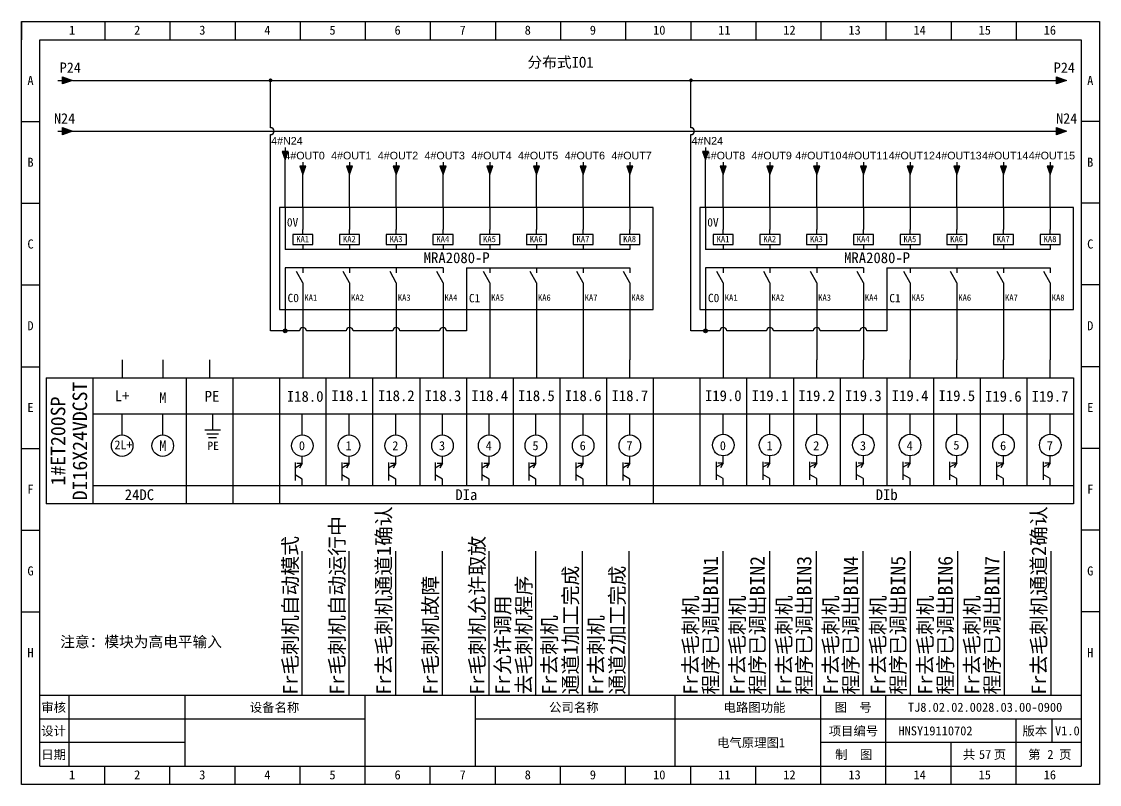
# Model space of a CAD drawing. Header units: millimetres. Extents: x 914 to 910632, y -176 to 682692.
# Drawn here: x 4572 to 4869, y 3539.4 to 3749.4 of the extents above; entities that cross this region are included whole.
import ezdxf
from ezdxf.enums import TextEntityAlignment as Align

# ---------------------------------------------------------------- set-up
doc = ezdxf.new("R2010")
doc.units = ezdxf.units.MM
doc.layers.add('EPLAN311', color=1, linetype='Continuous', lineweight=25)
doc.styles.get("Standard").update_dxf_attribs({"font": 'arial.ttf'})
doc.styles.add('宋体', font='')
doc.styles.get('宋体').set_extended_font_data('宋体')

# ---------------------------------------------------------------- blocks, each defined once
blk = doc.blocks.new('继电器线圈')
at = {"color": 5, "linetype": 'Continuous', "lineweight": 25}
for p, q in [((0, 4.2), (0, 5.6)), ((0, 1.4), (0, 0))]:
    blk.add_line(p, q, dxfattribs=at)
blk.add_lwpolyline([(-2.8, 1.4), (2.8, 1.4), (2.8, 4.2), (-2.8, 4.2)], close=True, dxfattribs=at)
at = {"color": 0, "style": '宋体'}
for tag, p in [('01', (0.42, 4.87)), ('02', (0.42, -0.54)), ('04', (0.65, -7)), ('05', (0.65, -9.16))]:
    blk.add_attdef(tag, p, '', height=1.26, dxfattribs=at)
at = {"color": 5, "style": '宋体'}
blk.add_attdef('03', (0.42, -4.85), '', height=1.75, dxfattribs=at)
blk = doc.blocks.new('常开触点')
at = {"color": 5, "linetype": 'Continuous', "lineweight": 25}
for p, q in [((0, 0), (0, -1.39)), ((0, 0), (0, -1.39)), ((0, -4.16), (0, -5.54)), ((0, -4.16), (0, -5.54))]:
    blk.add_line(p, q, dxfattribs=at)
at = {"color": 5, "linetype": 'Continuous', "lineweight": 25, "ltscale": 4}
blk.add_line((0, -4.16), (-1.73, -1.04), dxfattribs=at)
blk.add_line((0, -4.16), (-1.73, -1.04), dxfattribs=at)
at = {"color": 0}
blk.add_attdef('13', text='', height=1.25, dxfattribs=at).set_placement((0.42, -0.97), align=Align.BOTTOM_LEFT)
blk.add_attdef('14', text='', height=1.25, dxfattribs=at).set_placement((0.42, -4.82), align=Align.TOP_LEFT)
at = {"color": 5, "style": '宋体'}
blk.add_attdef('KA', (0.42, -9.12), '', height=1.74, dxfattribs=at)
blk = doc.blocks.new('继电器模组8')
for p, q in [((-4.87, 28.09), (-4.87, 16.54)), ((0, 28.09), (0, 22.09)), ((12.87, 28.09), (12.87, 22.09)), ((25.74, 28.09), (25.74, 22.09)), ((38.61, 28.09), (38.61, 22.09)), ((51.48, 28.09), (51.48, 22.09)), ((64.35, 28.09), (64.35, 22.09)), ((77.22, 28.09), (77.22, 22.09)), ((90.09, 28.09), (90.09, 22.09)), ((-4.87, 11.54), (-4.87, 0)), ((45.05, 11.54), (45.05, 0)), ((0, 6), (0, 0)), ((12.87, 6), (12.87, 0)), ((25.74, 6), (25.74, 0)), ((38.61, 6), (38.61, 0)), ((51.48, 6), (51.48, 0)), ((64.35, 6), (64.35, 0)), ((77.22, 6), (77.22, 0)), ((90.09, 6), (90.09, 0))]:
    blk.add_line(p, q)
at = {"linetype": 'ByBlock'}
for p, q in [((90.09, 16.54), (-4.87, 16.54)), ((38.61, 11.54), (-4.87, 11.54)), ((45.05, 11.54), (90.09, 11.54))]:
    blk.add_line(p, q, dxfattribs=at)
blk.add_lwpolyline([(-6.43, 0), (96.53, 0), (96.53, 28.09), (-6.43, 28.09)], close=True, dxfattribs=at)
ref = blk.add_blockref('继电器线圈', (0, 16.54), dxfattribs=dict(xscale=0.99, yscale=0.99, zscale=0.99))
ref.add_attrib('03', 'KA1', (-1.83, 18.56), dxfattribs={"color": 5, "height": 1.736, "style": '宋体'})
ref = blk.add_blockref('继电器线圈', (12.87, 16.54), dxfattribs=dict(xscale=0.99, yscale=0.99, zscale=0.99))
ref.add_attrib('03', 'KA2', (11.04, 18.56), dxfattribs={"color": 5, "height": 1.736, "style": '宋体'})
ref = blk.add_blockref('继电器线圈', (25.74, 16.54), dxfattribs=dict(xscale=0.99, yscale=0.99, zscale=0.99))
ref.add_attrib('03', 'KA3', (23.91, 18.56), dxfattribs={"color": 5, "height": 1.736, "style": '宋体'})
ref = blk.add_blockref('继电器线圈', (38.61, 16.54), dxfattribs=dict(xscale=0.99, yscale=0.99, zscale=0.99))
ref.add_attrib('03', 'KA4', (36.78, 18.56), dxfattribs={"color": 5, "height": 1.736, "style": '宋体'})
ref = blk.add_blockref('继电器线圈', (51.48, 16.54), dxfattribs=dict(xscale=0.99, yscale=0.99, zscale=0.99))
ref.add_attrib('03', 'KA5', (49.65, 18.56), dxfattribs={"color": 5, "height": 1.736, "style": '宋体'})
ref = blk.add_blockref('继电器线圈', (64.35, 16.54), dxfattribs=dict(xscale=0.99, yscale=0.99, zscale=0.99))
ref.add_attrib('03', 'KA6', (62.52, 18.56), dxfattribs={"color": 5, "height": 1.736, "style": '宋体'})
ref = blk.add_blockref('继电器线圈', (77.22, 16.54), dxfattribs=dict(xscale=0.99, yscale=0.99, zscale=0.99))
ref.add_attrib('03', 'KA7', (75.39, 18.56), dxfattribs={"color": 5, "height": 1.736, "style": '宋体'})
ref = blk.add_blockref('继电器线圈', (90.09, 16.54), dxfattribs=dict(xscale=0.99, yscale=0.99, zscale=0.99))
ref.add_attrib('03', 'KA8', (88.26, 18.56), dxfattribs={"color": 5, "height": 1.736, "style": '宋体'})
ref = blk.add_blockref('常开触点', (0, 11.54), dxfattribs=at)
ref.add_attrib('KA', 'KA1', (0.41, 2.43), dxfattribs={"color": 5, "height": 1.736, "style": '宋体'})
ref = blk.add_blockref('常开触点', (12.87, 11.54), dxfattribs=at)
ref.add_attrib('KA', 'KA2', (13.28, 2.43), dxfattribs={"color": 5, "height": 1.736, "style": '宋体'})
ref = blk.add_blockref('常开触点', (25.74, 11.54), dxfattribs=at)
ref.add_attrib('KA', 'KA3', (26.15, 2.43), dxfattribs={"color": 5, "height": 1.736, "style": '宋体'})
ref = blk.add_blockref('常开触点', (38.61, 11.54), dxfattribs=at)
ref.add_attrib('KA', 'KA4', (39.02, 2.43), dxfattribs={"color": 5, "height": 1.736, "style": '宋体'})
ref = blk.add_blockref('常开触点', (51.48, 11.54), dxfattribs=at)
ref.add_attrib('KA', 'KA5', (51.89, 2.43), dxfattribs={"color": 5, "height": 1.736, "style": '宋体'})
ref = blk.add_blockref('常开触点', (64.35, 11.54), dxfattribs=at)
ref.add_attrib('KA', 'KA6', (64.76, 2.43), dxfattribs={"color": 5, "height": 1.736, "style": '宋体'})
ref = blk.add_blockref('常开触点', (77.22, 11.54), dxfattribs=at)
ref.add_attrib('KA', 'KA7', (77.63, 2.43), dxfattribs={"color": 5, "height": 1.736, "style": '宋体'})
ref = blk.add_blockref('常开触点', (90.09, 11.54), dxfattribs=at)
ref.add_attrib('KA', 'KA8', (90.5, 2.43), dxfattribs={"color": 5, "height": 1.736, "style": '宋体'})
at = {"style": '宋体'}
for s, width, insert, char_height, attachment_point in [('0V', 3.0901, (-4.42, 25.18), 2.31, 1), ('MRA2080-P', 2.5259, (42.38, 14.25), 2.97, 5), ('C0', 3.0901, (-4.24, 4.36), 2.31, 1), ('C1', 3.0901, (45.74, 4.3), 2.31, 1)]:
    blk.add_mtext_dynamic_manual_height_columns(s, width=width, gutter_width=12.5, heights=[0], dxfattribs=dict(at, insert=insert, char_height=char_height, attachment_point=attachment_point))
blk = doc.blocks.new('箭头下')
at = {"layer": 'EPLAN311', "linetype": 'Continuous', "lineweight": 25, "ltscale": 4}
blk.add_hatch(color=1, dxfattribs=at).paths.add_polyline_path([(-0.7, -0.875), (0, -2.8), (0.7, -0.875)], flags=0)
at = {"layer": 'EPLAN311', "color": 1, "linetype": 'Continuous', "lineweight": 25, "ltscale": 4}
blk.add_line((0, 0), (0, -0.875), dxfattribs=at)
blk.add_lwpolyline([(-0.7, -0.875), (0, -2.8), (0.7, -0.875)], close=True, dxfattribs=at)
at = {"color": 5}
blk.add_attdef('70_20010', text='', height=1.7535, dxfattribs=at).set_placement((0, -3.8507), align=Align.TOP_CENTER)
blk = doc.blocks.new('EPLSYM_LibrarySPECIAL_Symbol8_Variant0_Placement1')
at = {"linetype": 'Continuous', "lineweight": 25, "ltscale": 4}
blk.add_hatch(color=1, dxfattribs=at).paths.add_polyline_path([(-0.75, 1), (2, 0), (-0.75, -1)], flags=0)
at = {"color": 1, "linetype": 'Continuous', "lineweight": 25, "ltscale": 4}
blk.add_line((-2, 0), (-0.75, 0), dxfattribs=at)
blk.add_lwpolyline([(-0.75, 1), (2, 0), (-0.75, -1)], close=True, dxfattribs=at)
at = {"color": 5}
blk.add_attdef('70_20010', text='', height=2.85, dxfattribs=at).set_placement((3, 0), align=Align.MIDDLE_LEFT)
at = {"color": 73}
for tag, p in [('70_24350', (33.76, 0)), ('70_24300', (72.31, 0))]:
    blk.add_attdef(tag, text='', height=2.06, dxfattribs=at).set_placement(p, align=Align.MIDDLE_LEFT)
blk = doc.blocks.new('*U298')
blk.add_line((0, 0.14), (0, 5.8))
blk.add_circle((0, -2.83), 2.97)
blk = doc.blocks.new('*U299')
at = {"color": 0, "linetype": 'ByBlock', "lineweight": -2, "transparency": 16777216}
for p in [(0, 0), (12.87, 0)]:
    blk.add_blockref('*U298', p, dxfattribs=at)
blk = doc.blocks.new('*U388')
blk.add_line((-2.5, 0), (2.5, 0))
blk = doc.blocks.new('*U389')
at = {"color": 0, "linetype": 'ByBlock', "lineweight": -2, "transparency": 16777216}
for p in [(0, 0), (0, -22.5), (0, -45), (0, -67.5), (0, -90), (0, -112.5), (0, -135)]:
    blk.add_blockref('*U388', p, dxfattribs=at)
blk = doc.blocks.new('*U390')
blk.add_line((-2.5, 0), (2.5, 0))
blk = doc.blocks.new('*U391')
at = {"color": 0, "linetype": 'ByBlock', "lineweight": -2, "transparency": 16777216}
for p in [(0, 0), (0, -22.5), (0, -45), (0, -67.5), (0, -90), (0, -112.5), (0, -135)]:
    blk.add_blockref('*U390', p, dxfattribs=at)
blk = doc.blocks.new('制图图框')
for p, q in [((-2700.08, 789.32), (-2403.08, 789.32)), ((-2700.08, 579.32), (-2700.08, 789.32)), ((-2700.08, 789.32), (-2700.08, 784.32)), ((-2700.08, 789.32), (-2695.08, 789.32)), ((-2677.15, 789.32), (-2677.15, 784.32)), ((-2659.21, 789.32), (-2659.21, 784.32)), ((-2641.27, 789.32), (-2641.27, 784.32)), ((-2623.33, 789.32), (-2623.33, 784.32)), ((-2605.4, 789.32), (-2605.4, 784.32)), ((-2587.46, 789.32), (-2587.46, 784.32)), ((-2569.52, 789.32), (-2569.52, 784.32)), ((-2551.58, 789.32), (-2551.58, 784.32)), ((-2533.65, 789.32), (-2533.65, 784.32)), ((-2515.71, 789.32), (-2515.71, 784.32)), ((-2497.77, 789.32), (-2497.77, 784.32)), ((-2479.83, 789.32), (-2479.83, 784.32)), ((-2461.9, 789.32), (-2461.9, 784.32)), ((-2443.96, 789.32), (-2443.96, 784.32)), ((-2426.02, 789.32), (-2426.02, 784.32)), ((-2403.08, 789.32), (-2403.08, 579.32)), ((-2403.08, 789.32), (-2403.08, 784.32)), ((-2695.08, 784.32), (-2408.08, 784.32)), ((-2695.08, 584.32), (-2695.08, 784.32)), ((-2408.08, 784.32), (-2408.08, 584.32)), ((-2408.08, 603.82), (-2695.08, 603.82)), ((-2687.08, 603.82), (-2687.08, 584.32)), ((-2655.08, 603.82), (-2655.08, 584.32)), ((-2655.08, 603.82), (-2655.08, 584.32)), ((-2605.4, 579.32), (-2605.4, 603.82)), ((-2575.08, 603.82), (-2575.08, 584.32)), ((-2575.08, 603.82), (-2575.08, 584.32)), ((-2575.08, 603.82), (-2575.08, 584.32)), ((-2520.08, 603.82), (-2520.08, 584.32)), ((-2479.83, 579.32), (-2479.83, 603.82)), ((-2461.9, 579.32), (-2461.9, 603.82)), ((-2655.08, 597.32), (-2695.08, 597.32)), ((-2605.4, 597.32), (-2655.08, 597.32)), ((-2408.08, 597.32), (-2575.08, 597.32)), ((-2426.02, 579.32), (-2426.02, 597.32)), ((-2416.18, 597.32), (-2416.18, 590.82)), ((-2655.08, 590.82), (-2695.08, 590.82)), ((-2408.08, 590.82), (-2479.83, 590.82)), ((-2443.96, 579.32), (-2443.96, 590.82)), ((-2695.08, 584.32), (-2408.08, 584.32)), ((-2677.15, 579.32), (-2677.15, 584.32)), ((-2659.21, 579.32), (-2659.21, 584.32)), ((-2641.27, 579.32), (-2641.27, 584.32)), ((-2623.33, 579.32), (-2623.33, 584.32)), ((-2587.46, 579.32), (-2587.46, 584.32)), ((-2569.52, 579.32), (-2569.52, 584.32)), ((-2551.58, 579.32), (-2551.58, 584.32)), ((-2533.65, 579.32), (-2533.65, 584.32)), ((-2515.71, 579.32), (-2515.71, 584.32)), ((-2497.77, 579.32), (-2497.77, 584.32)), ((-2403.08, 579.32), (-2700.08, 579.32))]:
    blk.add_line(p, q)
blk.add_blockref('*U389', (-2697.58, 761.82))
at = {"xscale": -1}
blk.add_blockref('*U391', (-2405.58, 761.82), dxfattribs=at)
at = {"style": '宋体'}
for s, p in [('1', (-2687.01, 785.71)), ('2', (-2669.07, 785.71)), ('3', (-2651.13, 785.71)), ('4', (-2633.2, 785.71)), ('5', (-2615.26, 785.71)), ('6', (-2597.32, 785.71)), ('7', (-2579.38, 785.71)), ('8', (-2561.45, 785.71)), ('9', (-2543.51, 785.71)), ('10', (-2526.07, 785.71)), ('11', (-2508.13, 785.71)), ('12', (-2490.2, 785.71)), ('13', (-2472.26, 785.71)), ('14', (-2454.32, 785.71)), ('15', (-2436.38, 785.71)), ('16', (-2418.45, 785.71)), ('A', (-2698.47, 771.84)), ('A', (-2406.47, 771.84)), ('B', (-2698.47, 749.34)), ('B', (-2406.47, 749.34)), ('C', (-2698.47, 726.84)), ('C', (-2406.47, 726.84)), ('D', (-2698.47, 704.34)), ('D', (-2406.47, 704.34)), ('E', (-2698.47, 681.84)), ('E', (-2406.47, 681.84)), ('F', (-2698.47, 659.34)), ('F', (-2406.47, 659.34)), ('G', (-2698.47, 636.84)), ('G', (-2406.47, 636.84)), ('H', (-2698.47, 614.34)), ('H', (-2406.47, 614.34)), ('审核', (-2694.65, 599.29)), ('设备名称', (-2637.2, 599.28)), ('公司名称', (-2554.73, 599.29)), ('电路图功能', (-2506.66, 599.29)), ('图  号', (-2476.05, 599.3)), ('设计', (-2694.66, 592.79)), ('项目编号', (-2477.68, 592.79)), ('版本', (-2424.3, 592.79)), ('日期', (-2694.66, 586.29)), ('制  图', (-2475.91, 586.28)), ('共   页', (-2440.72, 586.31)), ('第   页', (-2422.72, 586.3)), ('1', (-2687.01, 580.71)), ('2', (-2669.07, 580.71)), ('3', (-2651.13, 580.71)), ('4', (-2633.2, 580.71)), ('5', (-2615.26, 580.71)), ('6', (-2597.32, 580.71)), ('7', (-2579.38, 580.71)), ('8', (-2561.45, 580.71)), ('9', (-2543.51, 580.71)), ('10', (-2526.07, 580.71)), ('11', (-2508.13, 580.71)), ('12', (-2490.2, 580.71)), ('13', (-2472.26, 580.71)), ('14', (-2454.32, 580.71)), ('15', (-2436.38, 580.71)), ('16', (-2418.45, 580.71))]:
    blk.add_text(s, height=2.5, dxfattribs=at).set_placement(p)

msp = doc.modelspace()

# ---------------------------------------------------------------- hatches: boundary and pattern name
at = {"layer": 'EPLAN311', "ltscale": 4}
h = msp.add_hatch(color=1, dxfattribs=at)
edge = h.paths.add_edge_path()
edge.add_arc((4640.604, 3733.25), 0.52, 0, 360)
h = msp.add_hatch(color=1, dxfattribs=at)
edge = h.paths.add_edge_path()
edge.add_arc((4756.434, 3733.25), 0.52, 0, 360)
h = msp.add_hatch(color=1, dxfattribs=at)
edge = h.paths.add_edge_path()
edge.add_arc((4644.636, 3664.276), 0.52, 0, 360)
h = msp.add_hatch(color=1, dxfattribs=at)
edge = h.paths.add_edge_path()
edge.add_arc((4760.466, 3664.276), 0.52, 0, 360)

# ---------------------------------------------------------------- linework, layer by layer
at = {"color": 0}
for p, q in [((4585.986, 3733.25), (4855.891, 3733.25)), ((4585.968, 3719.243), (4855.891, 3719.25))]:
    msp.add_line(p, q, dxfattribs=at)
for p, q in [((4640.604, 3720.205), (4640.604, 3733.25)), ((4756.434, 3720.205), (4756.434, 3733.25)), ((4640.605, 3664.276), (4640.604, 3718.295)), ((4756.435, 3664.276), (4756.434, 3718.295)), ((4644.636, 3670.139), (4644.636, 3664.276)), ((4694.554, 3670.139), (4694.554, 3664.276)), ((4760.466, 3670.139), (4760.466, 3664.276)), ((4810.384, 3670.139), (4810.384, 3664.276)), ((4648.554, 3664.276), (4640.605, 3664.276)), ((4661.424, 3664.276), (4650.464, 3664.276)), ((4674.294, 3664.276), (4663.334, 3664.276)), ((4687.164, 3664.276), (4676.204, 3664.276)), ((4694.554, 3664.276), (4689.074, 3664.276)), ((4764.384, 3664.276), (4756.435, 3664.276)), ((4777.254, 3664.276), (4766.294, 3664.276)), ((4790.124, 3664.276), (4779.164, 3664.276)), ((4802.994, 3664.276), (4792.034, 3664.276)), ((4810.384, 3664.276), (4804.904, 3664.276)), ((4599.698, 3656.307), (4599.698, 3651.357)), ((4599.698, 3656.307), (4599.698, 3651.357)), ((4610.899, 3656.307), (4610.899, 3651.357)), ((4610.899, 3656.307), (4610.899, 3651.357)), ((4623.769, 3656.307), (4623.769, 3651.357)), ((4649.509, 3656.307), (4649.509, 3651.357)), ((4662.379, 3656.307), (4662.379, 3651.357)), ((4675.249, 3656.307), (4675.249, 3651.357)), ((4688.119, 3656.307), (4688.119, 3651.357)), ((4700.989, 3656.307), (4700.989, 3651.357)), ((4713.859, 3656.307), (4713.859, 3651.357)), ((4726.729, 3656.307), (4726.729, 3651.357)), ((4739.599, 3651.357), (4739.599, 3656.307)), ((4765.339, 3656.307), (4765.339, 3651.357)), ((4778.209, 3656.307), (4778.209, 3651.357)), ((4791.079, 3651.357), (4791.079, 3656.307)), ((4803.949, 3651.357), (4803.949, 3656.307)), ((4816.819, 3651.357), (4816.819, 3656.307)), ((4829.689, 3651.357), (4829.689, 3656.307)), ((4842.559, 3651.357), (4842.559, 3656.307)), ((4855.429, 3651.357), (4855.429, 3656.307)), ((4578.724, 3651.357), (4861.864, 3651.357)), ((4578.724, 3651.357), (4578.724, 3616.707)), ((4591.594, 3651.357), (4591.594, 3616.707)), ((4617.334, 3651.357), (4617.334, 3616.707)), ((4630.204, 3651.357), (4630.204, 3616.707)), ((4643.074, 3651.357), (4643.074, 3616.707)), ((4655.944, 3621.657), (4655.944, 3651.357)), ((4668.814, 3621.657), (4668.814, 3651.357)), ((4681.684, 3651.357), (4681.684, 3621.657)), ((4694.554, 3651.357), (4694.554, 3621.657)), ((4707.424, 3651.357), (4707.424, 3621.657)), ((4720.294, 3651.357), (4720.294, 3621.635)), ((4733.164, 3651.357), (4733.164, 3621.657)), ((4746.034, 3651.357), (4746.034, 3616.707)), ((4758.904, 3651.357), (4758.904, 3621.657)), ((4771.774, 3651.357), (4771.774, 3621.657)), ((4784.644, 3651.357), (4784.644, 3621.657)), ((4797.514, 3651.357), (4797.514, 3621.657)), ((4810.384, 3651.357), (4810.384, 3621.657)), ((4823.254, 3651.357), (4823.254, 3621.657)), ((4836.124, 3651.357), (4836.124, 3621.657)), ((4848.994, 3651.357), (4848.994, 3621.657)), ((4861.864, 3651.357), (4861.864, 3616.707)), ((4591.594, 3641.457), (4861.864, 3641.457)), ((4599.698, 3635.647), (4599.698, 3641.457)), ((4610.899, 3635.647), (4610.899, 3641.457)), ((4624.618, 3641.46), (4624.618, 3637.045)), ((4649.353, 3635.647), (4649.353, 3641.297)), ((4662.223, 3635.647), (4662.223, 3641.297)), ((4675.093, 3635.647), (4675.093, 3641.297)), ((4687.963, 3635.647), (4687.963, 3641.297)), ((4700.833, 3635.647), (4700.833, 3641.297)), ((4713.703, 3635.647), (4713.703, 3641.297)), ((4726.729, 3635.647), (4726.729, 3641.297)), ((4739.599, 3635.647), (4739.599, 3641.297)), ((4765.339, 3635.806), (4765.339, 3641.457)), ((4778.209, 3635.806), (4778.209, 3641.457)), ((4791.079, 3635.806), (4791.079, 3641.457)), ((4803.949, 3635.806), (4803.949, 3641.457)), ((4816.819, 3635.806), (4816.819, 3641.457)), ((4829.689, 3635.806), (4829.689, 3641.457)), ((4649.353, 3627.727), (4649.353, 3629.707)), ((4662.223, 3627.727), (4662.223, 3629.707)), ((4675.093, 3627.727), (4675.093, 3629.707)), ((4687.963, 3627.727), (4687.963, 3629.707)), ((4700.833, 3627.727), (4700.833, 3629.707)), ((4713.703, 3627.727), (4713.703, 3629.707)), ((4726.729, 3627.727), (4726.729, 3629.707)), ((4739.599, 3627.727), (4739.599, 3629.707)), ((4765.339, 3627.886), (4765.339, 3629.866)), ((4778.209, 3627.886), (4778.209, 3629.866)), ((4791.079, 3627.886), (4791.079, 3629.866)), ((4803.949, 3627.886), (4803.949, 3629.866)), ((4816.819, 3627.886), (4816.819, 3629.866)), ((4829.689, 3627.886), (4829.689, 3629.866)), ((4842.559, 3627.886), (4842.559, 3629.866)), ((4855.429, 3627.886), (4855.429, 3629.866)), ((4647.373, 3628.077), (4647.373, 3623.127)), ((4647.373, 3626.586), (4649.353, 3627.727)), ((4649.353, 3627.727), (4647.868, 3627.727)), ((4649.353, 3627.727), (4648.608, 3626.442)), ((4660.243, 3628.077), (4660.243, 3623.127)), ((4660.243, 3626.586), (4662.223, 3627.727)), ((4662.223, 3627.727), (4660.738, 3627.727)), ((4662.223, 3627.727), (4661.478, 3626.442)), ((4673.113, 3628.077), (4673.113, 3623.127)), ((4673.113, 3626.586), (4675.093, 3627.727)), ((4675.093, 3627.727), (4673.608, 3627.727)), ((4675.093, 3627.727), (4674.348, 3626.442)), ((4685.983, 3628.077), (4685.983, 3623.127)), ((4685.983, 3626.586), (4687.963, 3627.727)), ((4687.963, 3627.727), (4686.478, 3627.727)), ((4687.963, 3627.727), (4687.218, 3626.442)), ((4698.853, 3628.077), (4698.853, 3623.127)), ((4698.853, 3626.586), (4700.833, 3627.727)), ((4700.833, 3627.727), (4699.348, 3627.727)), ((4700.833, 3627.727), (4700.088, 3626.442)), ((4711.723, 3628.077), (4711.723, 3623.127)), ((4711.723, 3626.586), (4713.703, 3627.727)), ((4713.703, 3627.727), (4712.218, 3627.727)), ((4713.703, 3627.727), (4712.958, 3626.442)), ((4724.749, 3628.077), (4724.749, 3623.127)), ((4724.749, 3626.586), (4726.729, 3627.727)), ((4726.729, 3627.727), (4725.244, 3627.727)), ((4726.729, 3627.727), (4725.984, 3626.442)), ((4737.619, 3628.077), (4737.619, 3623.127)), ((4737.619, 3626.586), (4739.599, 3627.727)), ((4739.599, 3627.727), (4738.114, 3627.727)), ((4739.599, 3627.727), (4738.854, 3626.442)), ((4763.359, 3628.236), (4763.359, 3623.286)), ((4763.359, 3626.746), (4765.339, 3627.886)), ((4765.339, 3627.886), (4763.854, 3627.886)), ((4765.339, 3627.886), (4764.594, 3626.602)), ((4776.229, 3628.236), (4776.229, 3623.286)), ((4776.229, 3626.746), (4778.209, 3627.886)), ((4778.209, 3627.886), (4776.724, 3627.886)), ((4778.209, 3627.886), (4777.464, 3626.602)), ((4789.099, 3628.236), (4789.099, 3623.286)), ((4789.099, 3626.746), (4791.079, 3627.886)), ((4791.079, 3627.886), (4789.594, 3627.886)), ((4791.079, 3627.886), (4790.334, 3626.602)), ((4801.969, 3628.236), (4801.969, 3623.286)), ((4801.969, 3626.746), (4803.949, 3627.886)), ((4803.949, 3627.886), (4802.464, 3627.886)), ((4803.949, 3627.886), (4803.204, 3626.602)), ((4814.839, 3628.236), (4814.839, 3623.286)), ((4814.839, 3626.746), (4816.819, 3627.886)), ((4816.819, 3627.886), (4815.334, 3627.886)), ((4816.819, 3627.886), (4816.074, 3626.602)), ((4827.709, 3628.236), (4827.709, 3623.286)), ((4827.709, 3626.746), (4829.689, 3627.886)), ((4829.689, 3627.886), (4828.204, 3627.886)), ((4829.689, 3627.886), (4828.944, 3626.602)), ((4840.579, 3628.236), (4840.579, 3623.286)), ((4840.579, 3626.746), (4842.559, 3627.886)), ((4842.559, 3627.886), (4841.074, 3627.886)), ((4842.559, 3627.886), (4841.814, 3626.602)), ((4853.449, 3628.236), (4853.449, 3623.286)), ((4853.449, 3626.746), (4855.429, 3627.886)), ((4855.429, 3627.886), (4853.944, 3627.886)), ((4855.429, 3627.886), (4854.684, 3626.602)), ((4649.353, 3623.477), (4647.373, 3624.605)), ((4649.353, 3621.657), (4649.353, 3623.477)), ((4662.223, 3623.477), (4660.243, 3624.605)), ((4662.223, 3621.657), (4662.223, 3623.477)), ((4675.093, 3623.477), (4673.113, 3624.605)), ((4675.093, 3621.657), (4675.093, 3623.477)), ((4687.963, 3623.477), (4685.983, 3624.605)), ((4687.963, 3621.657), (4687.963, 3623.477)), ((4700.833, 3623.477), (4698.853, 3624.605)), ((4700.833, 3621.657), (4700.833, 3623.477)), ((4713.703, 3623.477), (4711.723, 3624.605)), ((4713.703, 3621.657), (4713.703, 3623.477)), ((4726.729, 3623.477), (4724.749, 3624.605)), ((4726.729, 3621.657), (4726.729, 3623.477)), ((4739.599, 3623.477), (4737.619, 3624.605)), ((4739.599, 3621.657), (4739.599, 3623.477)), ((4765.339, 3623.637), (4763.359, 3624.764)), ((4765.339, 3621.657), (4765.339, 3623.637)), ((4778.209, 3623.637), (4776.229, 3624.764)), ((4778.209, 3621.657), (4778.209, 3623.637)), ((4791.079, 3623.637), (4789.099, 3624.764)), ((4791.079, 3621.657), (4791.079, 3623.637)), ((4803.949, 3623.637), (4801.969, 3624.764)), ((4803.949, 3621.657), (4803.949, 3623.637)), ((4816.819, 3623.637), (4814.839, 3624.764)), ((4816.819, 3621.657), (4816.819, 3623.637)), ((4829.689, 3623.637), (4827.709, 3624.764)), ((4829.689, 3621.657), (4829.689, 3623.637)), ((4842.559, 3623.637), (4840.579, 3624.764)), ((4842.559, 3621.657), (4842.559, 3623.637)), ((4855.429, 3623.637), (4853.449, 3624.764)), ((4855.429, 3621.657), (4855.429, 3623.637)), ((4617.334, 3621.657), (4591.594, 3621.657)), ((4625.277, 3621.657), (4617.334, 3621.657)), ((4746.034, 3621.657), (4625.277, 3621.657)), ((4753.276, 3621.657), (4746.034, 3621.657)), ((4861.864, 3621.657), (4753.276, 3621.657)), ((4861.864, 3616.707), (4578.724, 3616.707)), ((4649.353, 3563.925), (4649.353, 3603.624)), ((4662.223, 3563.925), (4662.223, 3603.624)), ((4675.093, 3563.925), (4675.093, 3603.624)), ((4687.963, 3563.925), (4687.963, 3603.624)), ((4700.833, 3563.925), (4700.833, 3603.624)), ((4713.703, 3563.925), (4713.703, 3603.624)), ((4726.573, 3563.925), (4726.573, 3603.624)), ((4739.443, 3563.925), (4739.443, 3603.624)), ((4765.183, 3603.624), (4765.183, 3563.925)), ((4778.053, 3603.624), (4778.053, 3563.925)), ((4790.923, 3603.624), (4790.923, 3563.925)), ((4803.793, 3603.624), (4803.793, 3563.925)), ((4816.819, 3603.624), (4816.819, 3563.925)), ((4829.844, 3603.624), (4829.844, 3563.925)), ((4842.714, 3603.624), (4842.714, 3563.925)), ((4855.584, 3603.624), (4855.584, 3563.925)), ((4713.462, 3576.751), (4713.462, 3576.751))]:
    msp.add_line(p, q)
at = {"linetype": 'ByBlock'}
for p, q in [((4644.636, 3698.224), (4644.636, 3711.381)), ((4760.466, 3698.224), (4760.466, 3711.381)), ((4649.506, 3698.225), (4649.506, 3707.328)), ((4662.376, 3698.225), (4662.376, 3707.328)), ((4675.246, 3698.225), (4675.246, 3707.328)), ((4688.116, 3698.225), (4688.116, 3707.328)), ((4700.986, 3698.225), (4700.986, 3707.328)), ((4713.856, 3698.225), (4713.856, 3707.328)), ((4726.726, 3698.225), (4726.726, 3707.328)), ((4739.596, 3698.225), (4739.596, 3707.328)), ((4765.336, 3698.225), (4765.336, 3707.328)), ((4778.206, 3698.225), (4778.206, 3707.328)), ((4791.076, 3698.225), (4791.076, 3707.328)), ((4803.946, 3698.225), (4803.946, 3707.328)), ((4816.816, 3698.225), (4816.816, 3707.328)), ((4829.686, 3698.225), (4829.686, 3707.328)), ((4842.556, 3698.225), (4842.556, 3707.328)), ((4855.426, 3698.225), (4855.426, 3707.328)), ((4649.509, 3670.139), (4649.509, 3656.307)), ((4662.379, 3670.139), (4662.379, 3656.307)), ((4675.249, 3670.139), (4675.249, 3656.307)), ((4688.119, 3670.139), (4688.119, 3656.307)), ((4700.989, 3670.139), (4700.989, 3656.307)), ((4713.859, 3670.139), (4713.859, 3656.307)), ((4726.729, 3670.139), (4726.729, 3656.307)), ((4739.599, 3670.139), (4739.599, 3656.307)), ((4765.339, 3670.139), (4765.339, 3656.307)), ((4778.209, 3670.139), (4778.209, 3656.307)), ((4791.079, 3670.139), (4791.079, 3656.307)), ((4803.949, 3670.139), (4803.949, 3656.307)), ((4816.819, 3670.139), (4816.819, 3656.307)), ((4829.689, 3670.139), (4829.689, 3656.307)), ((4842.559, 3670.139), (4842.559, 3656.307)), ((4855.429, 3670.139), (4855.429, 3656.307))]:
    msp.add_line(p, q, dxfattribs=at)
at = {"ltscale": 4}
for p, q in [((4622.462, 3637.045), (4626.774, 3637.045)), ((4623.001, 3635.967), (4626.235, 3635.967)), ((4623.54, 3634.889), (4625.696, 3634.889))]:
    msp.add_line(p, q, dxfattribs=at)
for centre in [(4599.698, 3632.677), (4610.899, 3632.677), (4649.353, 3632.677), (4662.223, 3632.677), (4675.093, 3632.677), (4687.963, 3632.677), (4700.833, 3632.677), (4713.703, 3632.677), (4726.729, 3632.677), (4739.599, 3632.677), (4765.339, 3632.836), (4778.209, 3632.836), (4791.079, 3632.836), (4803.949, 3632.836), (4816.819, 3632.836), (4829.689, 3632.836)]:
    msp.add_circle(centre, 2.97)
for centre, start, end in [((4640.604, 3719.25), 270, 90), ((4756.434, 3719.25), 270, 90), ((4649.509, 3664.276), 0, 180), ((4662.379, 3664.276), 0, 180), ((4675.249, 3664.276), 0, 180), ((4688.119, 3664.276), 0, 180), ((4765.339, 3664.276), 0, 180), ((4778.209, 3664.276), 0, 180), ((4791.079, 3664.276), 0, 180), ((4803.949, 3664.276), 0, 180)]:
    msp.add_arc(centre, 0.955, start, end)
at = {"layer": 'EPLAN311', "color": 1, "ltscale": 4}
for centre in [(4644.636, 3664.276), (4760.466, 3664.276)]:
    msp.add_circle(centre, 0.52, dxfattribs=at)

# ---------------------------------------------------------------- block references
for name, p in [('制图图框', (7272.073, 2960.106)), ('继电器模组8', (4649.509, 3670.139)), ('继电器模组8', (4765.339, 3670.139)), ('*U299', (4842.559, 3635.661))]:
    msp.add_blockref(name, p)
at = {"color": 7}
ref = msp.add_blockref('EPLSYM_LibrarySPECIAL_Symbol8_Variant0_Placement1', (4583.986, 3733.25), dxfattribs=at)
ref.add_attrib('70_20010', 'P24', dxfattribs={"color": 5, "height": 2.8548, "style": '宋体'}).set_placement((4582.502, 3736.75), align=Align.MIDDLE_LEFT)
ref = msp.add_blockref('EPLSYM_LibrarySPECIAL_Symbol8_Variant0_Placement1', (4857.891, 3733.25), dxfattribs=at)
ref.add_attrib('70_20010', 'P24', dxfattribs={"color": 5, "height": 2.8548, "style": '宋体'}).set_placement((4856.407, 3736.749), align=Align.MIDDLE_LEFT)
ref = msp.add_blockref('EPLSYM_LibrarySPECIAL_Symbol8_Variant0_Placement1', (4583.986, 3719.25), dxfattribs=at)
ref.add_attrib('70_20010', 'N24', dxfattribs={"color": 5, "height": 2.8548, "style": '宋体'}).set_placement((4580.927, 3722.762), align=Align.MIDDLE_LEFT)
ref = msp.add_blockref('EPLSYM_LibrarySPECIAL_Symbol8_Variant0_Placement1', (4857.891, 3719.249), dxfattribs=at)
ref.add_attrib('70_20010', 'N24', dxfattribs={"color": 5, "height": 2.8548, "style": '宋体'}).set_placement((4857.065, 3722.762), align=Align.MIDDLE_LEFT)
ref = msp.add_blockref('箭头下', (4644.636, 3714.741), dxfattribs=dict(xscale=1.2, yscale=1.2, zscale=1.2))
ref.add_attrib('70_20010', '4#N24', dxfattribs={"color": 5, "height": 2.1042}).set_placement((4645.107, 3717.647), align=Align.TOP_CENTER)
ref = msp.add_blockref('箭头下', (4760.466, 3714.741), dxfattribs=dict(xscale=1.2, yscale=1.2, zscale=1.2))
ref.add_attrib('70_20010', '4#N24', dxfattribs={"color": 5, "height": 2.1042}).set_placement((4760.937, 3717.647), align=Align.TOP_CENTER)
at = {"linetype": 'ByBlock'}
ref = msp.add_blockref('箭头下', (4649.504, 3710.682), dxfattribs=dict(at, xscale=1.2, yscale=1.2, zscale=1.2))
ref.add_attrib('70_20010', '4#OUT0', dxfattribs={"color": 5, "height": 2.1042}).set_placement((4649.975, 3713.588), align=Align.TOP_CENTER)
ref = msp.add_blockref('箭头下', (4662.376, 3710.688), dxfattribs=dict(at, xscale=1.2, yscale=1.2, zscale=1.2))
ref.add_attrib('70_20010', '4#OUT1', dxfattribs={"color": 5, "height": 2.1042}).set_placement((4662.847, 3713.594), align=Align.TOP_CENTER)
ref = msp.add_blockref('箭头下', (4675.246, 3710.688), dxfattribs=dict(at, xscale=1.2, yscale=1.2, zscale=1.2))
ref.add_attrib('70_20010', '4#OUT2', dxfattribs={"color": 5, "height": 2.1042}).set_placement((4675.717, 3713.594), align=Align.TOP_CENTER)
ref = msp.add_blockref('箭头下', (4688.116, 3710.688), dxfattribs=dict(at, xscale=1.2, yscale=1.2, zscale=1.2))
ref.add_attrib('70_20010', '4#OUT3', dxfattribs={"color": 5, "height": 2.1042}).set_placement((4688.587, 3713.594), align=Align.TOP_CENTER)
ref = msp.add_blockref('箭头下', (4700.986, 3710.688), dxfattribs=dict(at, xscale=1.2, yscale=1.2, zscale=1.2))
ref.add_attrib('70_20010', '4#OUT4', dxfattribs={"color": 5, "height": 2.1042}).set_placement((4701.457, 3713.594), align=Align.TOP_CENTER)
ref = msp.add_blockref('箭头下', (4713.856, 3710.688), dxfattribs=dict(at, xscale=1.2, yscale=1.2, zscale=1.2))
ref.add_attrib('70_20010', '4#OUT5', dxfattribs={"color": 5, "height": 2.1042}).set_placement((4714.327, 3713.594), align=Align.TOP_CENTER)
ref = msp.add_blockref('箭头下', (4726.726, 3710.688), dxfattribs=dict(at, xscale=1.2, yscale=1.2, zscale=1.2))
ref.add_attrib('70_20010', '4#OUT6', dxfattribs={"color": 5, "height": 2.1042}).set_placement((4727.197, 3713.594), align=Align.TOP_CENTER)
ref = msp.add_blockref('箭头下', (4739.596, 3710.688), dxfattribs=dict(at, xscale=1.2, yscale=1.2, zscale=1.2))
ref.add_attrib('70_20010', '4#OUT7', dxfattribs={"color": 5, "height": 2.1042}).set_placement((4740.067, 3713.594), align=Align.TOP_CENTER)
ref = msp.add_blockref('箭头下', (4765.336, 3710.688), dxfattribs=dict(at, xscale=1.2, yscale=1.2, zscale=1.2))
ref.add_attrib('70_20010', '4#OUT8', dxfattribs={"color": 5, "height": 2.1042}).set_placement((4765.807, 3713.594), align=Align.TOP_CENTER)
ref = msp.add_blockref('箭头下', (4778.206, 3710.688), dxfattribs=dict(at, xscale=1.2, yscale=1.2, zscale=1.2))
ref.add_attrib('70_20010', '4#OUT9', dxfattribs={"color": 5, "height": 2.1042}).set_placement((4778.677, 3713.594), align=Align.TOP_CENTER)
ref = msp.add_blockref('箭头下', (4791.076, 3710.688), dxfattribs=dict(at, xscale=1.2, yscale=1.2, zscale=1.2))
ref.add_attrib('70_20010', '4#OUT10', dxfattribs={"color": 5, "height": 2.1042}).set_placement((4791.547, 3713.594), align=Align.TOP_CENTER)
ref = msp.add_blockref('箭头下', (4803.946, 3710.688), dxfattribs=dict(at, xscale=1.2, yscale=1.2, zscale=1.2))
ref.add_attrib('70_20010', '4#OUT11', dxfattribs={"color": 5, "height": 2.1042}).set_placement((4804.417, 3713.594), align=Align.TOP_CENTER)
ref = msp.add_blockref('箭头下', (4816.816, 3710.688), dxfattribs=dict(at, xscale=1.2, yscale=1.2, zscale=1.2))
ref.add_attrib('70_20010', '4#OUT12', dxfattribs={"color": 5, "height": 2.1042}).set_placement((4817.287, 3713.594), align=Align.TOP_CENTER)
ref = msp.add_blockref('箭头下', (4829.686, 3710.688), dxfattribs=dict(at, xscale=1.2, yscale=1.2, zscale=1.2))
ref.add_attrib('70_20010', '4#OUT13', dxfattribs={"color": 5, "height": 2.1042}).set_placement((4830.157, 3713.594), align=Align.TOP_CENTER)
ref = msp.add_blockref('箭头下', (4842.556, 3710.688), dxfattribs=dict(at, xscale=1.2, yscale=1.2, zscale=1.2))
ref.add_attrib('70_20010', '4#OUT14', dxfattribs={"color": 5, "height": 2.1042}).set_placement((4843.027, 3713.594), align=Align.TOP_CENTER)
ref = msp.add_blockref('箭头下', (4855.426, 3710.688), dxfattribs=dict(at, xscale=1.2, yscale=1.2, zscale=1.2))
ref.add_attrib('70_20010', '4#OUT15', dxfattribs={"color": 5, "height": 2.1042}).set_placement((4855.897, 3713.594), align=Align.TOP_CENTER)

# ---------------------------------------------------------------- texts
at = {"style": '宋体'}
for s, height, p in [('I18.0', 2.97, (4645.089, 3644.762)), ('0', 2.475, (4648.399, 3631.439)), ('1', 2.475, (4661.269, 3631.439)), ('2', 2.475, (4674.139, 3631.439)), ('3', 2.475, (4687.009, 3631.439)), ('4', 2.475, (4699.879, 3631.439)), ('5', 2.475, (4712.749, 3631.439)), ('6', 2.475, (4725.775, 3631.439)), ('7', 2.475, (4738.645, 3631.439)), ('0', 2.475, (4764.385, 3631.439)), ('1', 2.475, (4777.255, 3631.439)), ('2', 2.475, (4790.125, 3631.439)), ('3', 2.475, (4802.995, 3631.439)), ('4', 2.475, (4815.865, 3631.439)), ('5', 2.475, (4828.735, 3631.599)), ('6', 2.475, (4841.605, 3631.439)), ('7', 2.475, (4854.475, 3631.439))]:
    msp.add_text(s, height=height, dxfattribs=at).set_placement(p)
at = {"color": 0, "style": '宋体'}
for s, p in [('Fr去毛刺机通道1确认', (4673.778, 3564.166)), ('Fr去毛刺机通道2确认', (4854.269, 3564.166)), ('Fr毛刺机自动运行中', (4660.908, 3564.166)), ('Fr毛刺机自动模式', (4648.038, 3564.166)), ('Fr毛刺机允许取放', (4699.518, 3564.166)), ('程序已调出BIN1', (4763.868, 3564.166)), ('程序已调出BIN2', (4776.738, 3564.166)), ('程序已调出BIN3', (4789.608, 3564.166)), ('程序已调出BIN4', (4802.478, 3564.166)), ('程序已调出BIN5', (4815.504, 3564.166)), ('程序已调出BIN6', (4828.529, 3564.166)), ('程序已调出BIN7', (4841.399, 3564.166)), ('通道1加工完成', (4725.258, 3564.166)), ('通道2加工完成', (4738.128, 3564.166)), ('Fr毛刺机故障', (4686.648, 3564.166)), ('去毛刺机程序', (4712.388, 3564.166)), ('Fr允许调用', (4706.545, 3564.166)), ('Fr去毛刺机', (4758.324, 3564.166)), ('Fr去毛刺机', (4771.194, 3564.166)), ('Fr去毛刺机', (4784.064, 3564.166)), ('Fr去毛刺机', (4796.934, 3564.166)), ('Fr去毛刺机', (4809.96, 3564.166)), ('Fr去毛刺机', (4822.985, 3564.166)), ('Fr去毛刺机', (4835.855, 3564.166)), ('Fr去刺机', (4719.415, 3564.166)), ('Fr去刺机', (4732.285, 3564.166))]:
    msp.add_text(s, height=4, rotation=89.99653, dxfattribs=at).set_placement(p)
at = {"style": '宋体'}
for s, width, insert, char_height, attachment_point in [('分布式IO1', 67.69249, (4720.49, 3738.057), 2.97, 5), ('L+', 2.52587, (4599.695, 3646.407), 2.97, 5), ('\\pi-5.94,l8.91,t8.91;PE', 2.52587, (4622.995, 3646.264), 2.97, 5), ('I18.1', 2.52587, (4662.379, 3646.407), 2.97, 5), ('I18.2', 2.52587, (4675.249, 3646.407), 2.97, 5), ('I18.3', 2.52587, (4688.119, 3646.407), 2.97, 5), ('I18.4', 2.52587, (4700.989, 3646.407), 2.97, 5), ('I18.5', 2.52587, (4713.859, 3646.407), 2.97, 5), ('I18.6', 2.52587, (4726.729, 3646.407), 2.97, 5), ('I18.7', 2.52587, (4739.599, 3646.407), 2.97, 5), ('I19.0', 2.52587, (4765.339, 3646.407), 2.97, 5), ('I19.1', 2.52587, (4778.209, 3646.407), 2.97, 5), ('I19.2', 2.52587, (4791.079, 3646.407), 2.97, 5), ('I19.3', 2.52587, (4803.949, 3646.407), 2.97, 5), ('I19.4', 2.52587, (4816.819, 3646.407), 2.97, 5), ('I19.5', 2.52587, (4829.689, 3646.407), 2.97, 5), ('I19.6', 2.52587, (4842.509, 3646.246), 2.97, 5), ('I19.7', 2.52587, (4855.379, 3646.246), 2.97, 5), ('2L+', 2.52587, (4600.068, 3632.924), 2.42, 5), ('PE', 3.09008, (4623.202, 3633.79), 2.31, 1), ('24DC', 2.52587, (4604.464, 3619.16), 2.97, 5), ('DIa', 2.52587, (4694.55, 3619.16), 2.97, 5), ('DIb', 2.52587, (4810.38, 3619.16), 2.97, 5), ('注意：模块为高电平输入', 50.85714, (4604.932, 3578.532), 2.97, 5)]:
    msp.add_mtext_dynamic_manual_height_columns(s, width=width, gutter_width=12.5, heights=[0], dxfattribs=dict(at, insert=insert, char_height=char_height, attachment_point=attachment_point))
at = {"char_height": 2.97, "width": 0.51975, "attachment_point": 1, "style": '宋体'}
for insert in [(4609.905, 3647.401), (4609.905, 3634.182)]:
    msp.add_mtext('M', dxfattribs=dict(at, insert=insert))
at = {"style": '宋体'}
for tag, p in [('DI16X24VDCST', (4588.056, 3633.971)), ('1#ET200SP', (4582.04, 3633.952))]:
    msp.add_attdef(tag, text='封页', height=4, rotation=90, dxfattribs=at).set_placement(p, align=Align.MIDDLE_CENTER)
for tag, text, p in [('TJ8.02.02.0028.03.00-0900', 'TJ8.01.01.0181.00.01-0900', (4837.489, 3560.675)), ('HNSY19110702', 'HNSY19110702', (4823.817, 3554.175)), ('V1.0', '1.0', (4860.14, 3554.175)), ('电气原理图1', '封页', (4772.989, 3550.925)), ('57', '01', (4837.489, 3547.675)), ('2', '01', (4855.489, 3547.675))]:
    msp.add_attdef(tag, text=text, height=2.5, dxfattribs=at).set_placement(p, align=Align.MIDDLE_CENTER)

doc.saveas('drawing.dxf')
